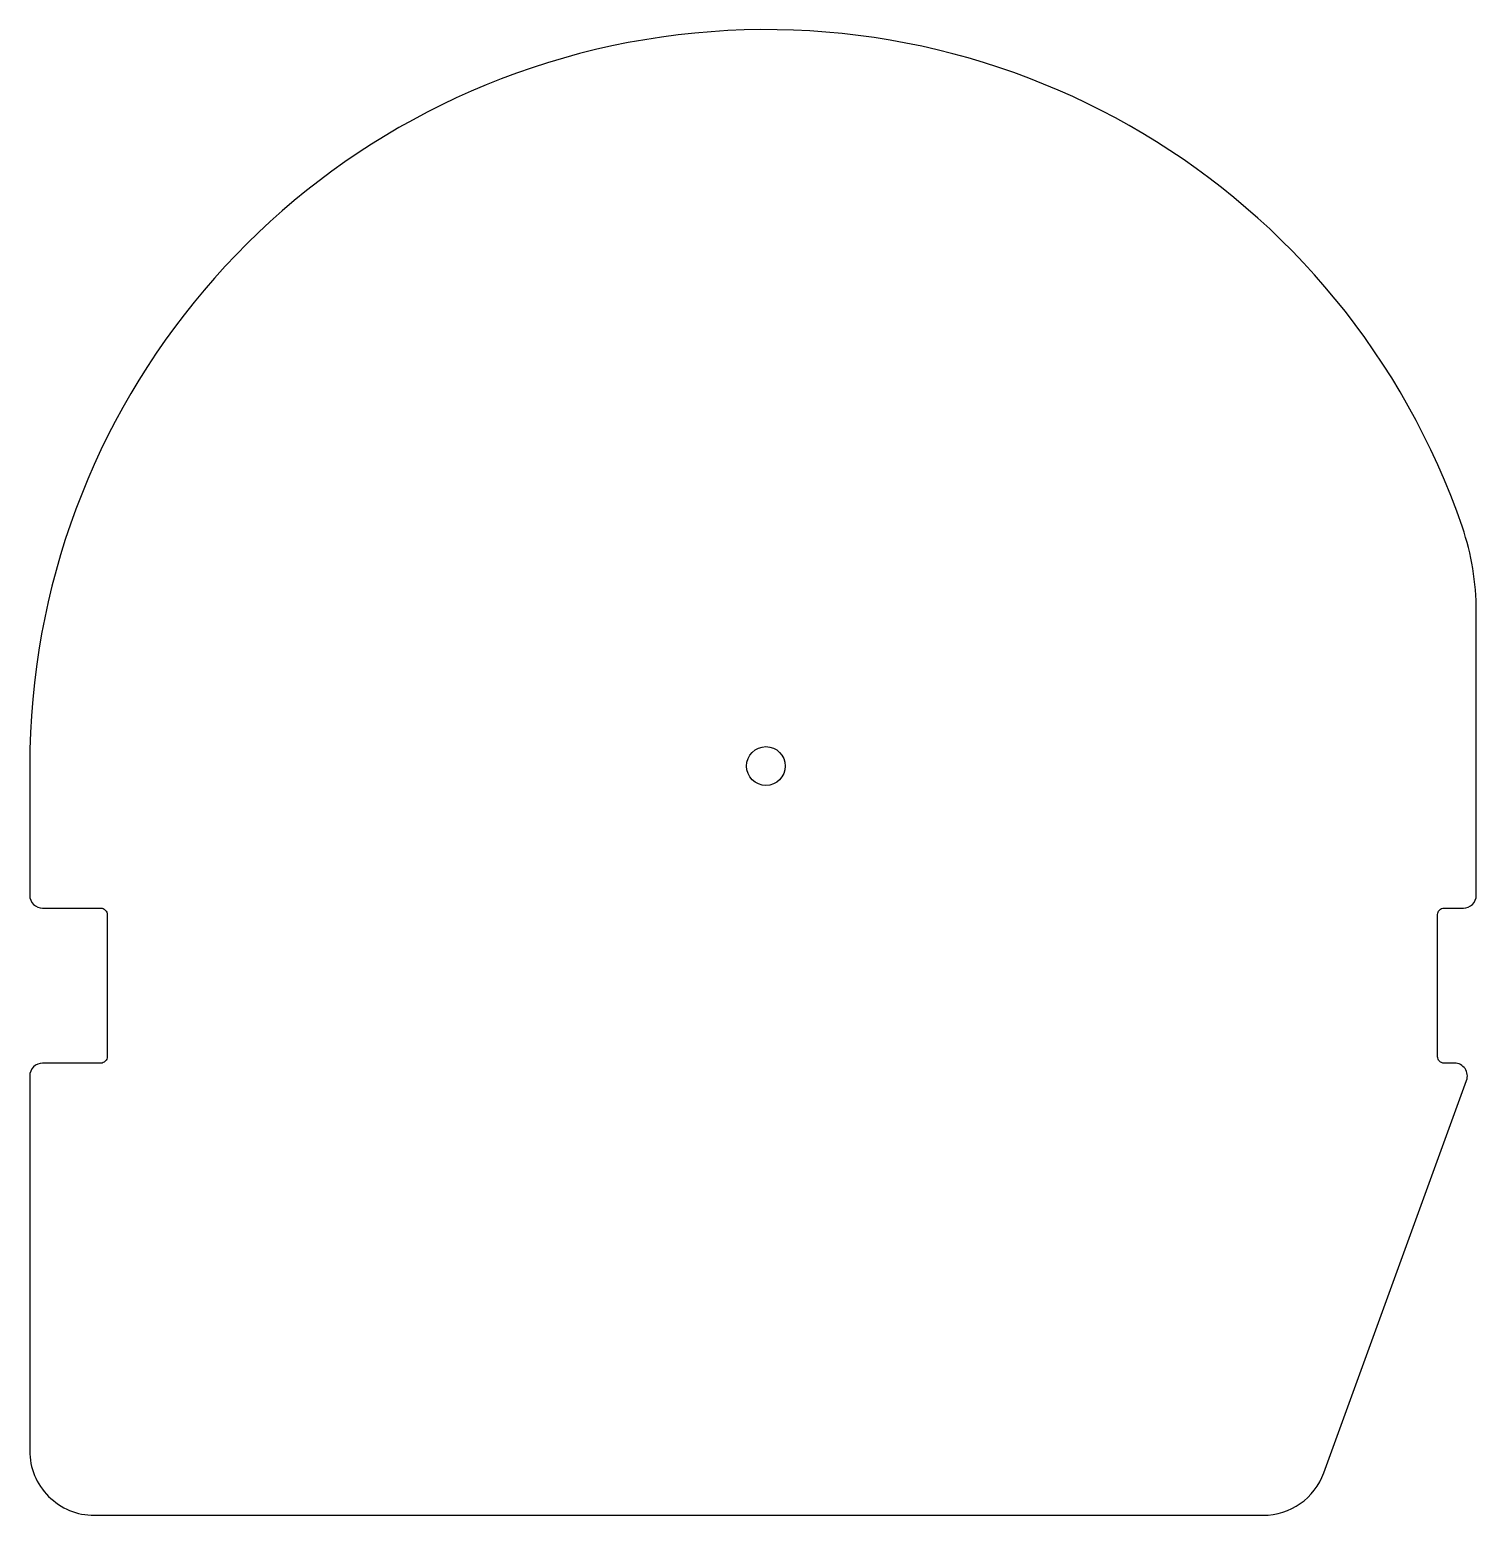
# Model space of a CAD drawing. Header units: millimetres. Extents: x -57 to 55, y -58 to 57.
import ezdxf

# ---------------------------------------------------------------- set-up
doc = ezdxf.new("R2010")
doc.units = ezdxf.units.MM

msp = doc.modelspace()

# ---------------------------------------------------------------- linework, layer by layer
msp.add_lwpolyline([(-57, -53, 0.414214), (-52, -58), (38.5, -58, 0.315299), (43.2, -54.71), (54.25, -24.34, 0.520567), (53.31, -23), (52.5, -23, -0.414214), (52, -22.5), (52, -11.5, -0.414214), (52.5, -11), (54, -11, 0.414214), (55, -10), (55, 12, 0.082763), (53.92, 18.49, 0.847127), (-57, 0), (-57, -10, 0.414214), (-56, -11), (-51.5, -11, -0.414214), (-51, -11.5), (-51, -22.5, -0.414214), (-51.5, -23), (-56, -23, 0.414214), (-57, -24)], format="xyb", close=True)
msp.add_circle((0, 0), 1.5)

doc.saveas('drawing.dxf')
